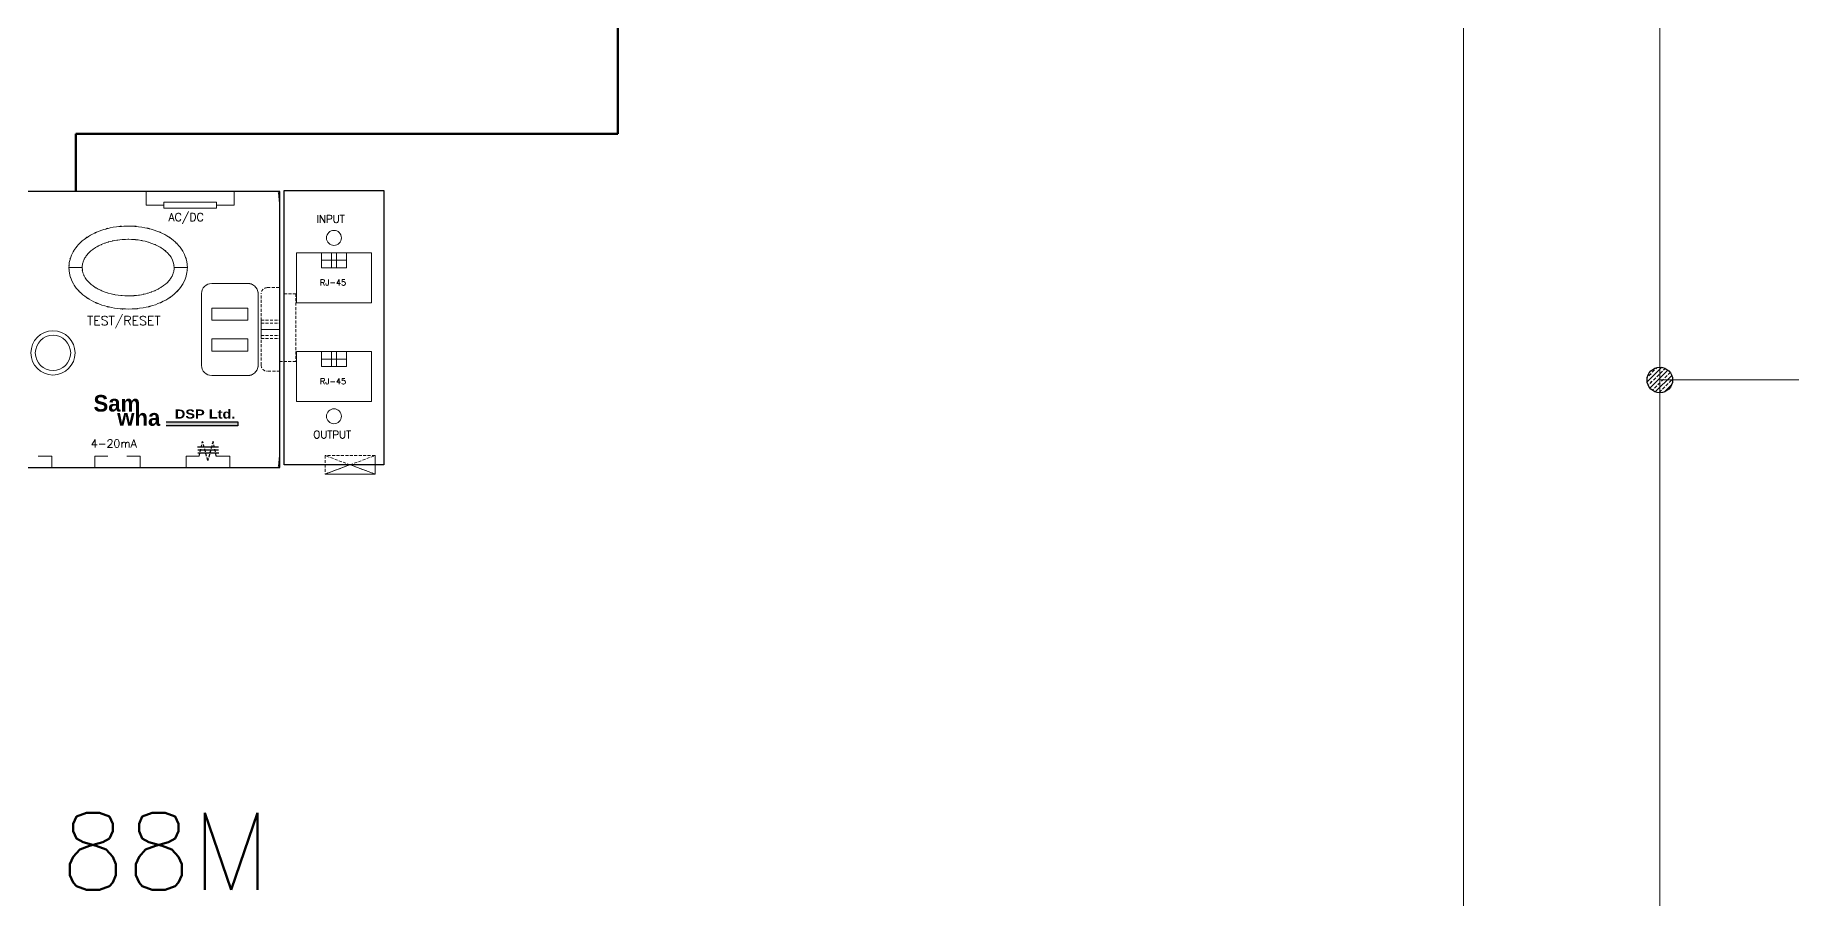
# Model space of a CAD drawing. Header units: millimetres. Extents: x 107 to 2900, y 85 to 3996.
# Drawn here: x 234.8 to 383.1, y 2182.7 to 2255.6 of the extents above; entities that cross this region are included whole.
import ezdxf

# ---------------------------------------------------------------- set-up
doc = ezdxf.new("R2010")
doc.units = ezdxf.units.MM
doc.linetypes.add('DASHED2', pattern=[0.375, 0.25, -0.125])
doc.layers.add('70', color=7, linetype='Continuous')
doc.styles.add('SIMPLEX', font='SIMPLEX')
doc.styles.get("Standard").update_dxf_attribs({"font": 'BareunDotumPro1.ttf'})
doc.styles.add('STYLE2', font='romant.shx')

msp = doc.modelspace()

# ---------------------------------------------------------------- hatches: boundary and pattern name
msp.add_hatch(color=5).paths.add_polyline_path([(245.817, 2222.644), (245.817, 2222.989), (251.885, 2222.989), (251.885, 2222.644)])
at = {"layer": '70'}
h = msp.add_hatch(dxfattribs=at)
h.set_pattern_fill('ANSI33', color=256, scale=2.16, style=0)
h.set_pattern_definition([(45, (2112.4551, 1637.99854), (-0.38183766, 0.38183766), []), (45, (2112.83696, 1637.99854), (-0.38183766, 0.38183766), [0.27, -0.135])])
h.paths.add_polyline_path([(371.91, 2227.6, 0.4142136), (370.83, 2226.52, 0.4142136), (371.91, 2225.44)])
h.paths.add_polyline_path([(371.91, 2227.6), (371.91, 2226.52), (372.99, 2226.52, 0.4142136)])
h.paths.add_polyline_path([(372.99, 2226.52), (371.91, 2226.52), (371.91, 2225.44, 0.4142136)])

# ---------------------------------------------------------------- linework, layer by layer
at = {"color": 7, "lineweight": 30}
for p, q in [((255.421, 2242.423), (176.086, 2242.423)), ((255.421, 2219.137), (255.421, 2242.423)), ((176.086, 2219.137), (255.421, 2219.137))]:
    msp.add_line(p, q, dxfattribs=at)
at = {"color": 7, "lineweight": 15}
for p, q in [((237.621, 2236.004), (238.741, 2236.004)), ((247.622, 2236.004), (246.502, 2236.004))]:
    msp.add_line(p, q, dxfattribs=at)
at = {"color": 7, "lineweight": 0}
for p, q in [((248.814, 2227.755), (248.814, 2233.805)), ((249.673, 2234.663), (252.736, 2234.663)), ((253.595, 2233.805), (253.595, 2227.755)), ((249.673, 2232.59), (252.736, 2232.59)), ((249.673, 2231.553), (252.736, 2231.553)), ((249.673, 2229.998), (252.736, 2229.998)), ((249.673, 2228.961), (252.736, 2228.961)), ((252.736, 2226.897), (249.673, 2226.897))]:
    msp.add_line(p, q, dxfattribs=at)
at = {"color": 5}
for p, q in [((245.817, 2222.989), (251.885, 2222.989)), ((251.885, 2222.989), (251.885, 2222.644)), ((251.885, 2222.644), (245.817, 2222.644))]:
    msp.add_line(p, q, dxfattribs=at)
at = {"color": 7, "linetype": 'DASHED2'}
for p, q in [((248.629, 2220.084), (248.906, 2221.338)), ((249.346, 2219.738), (248.906, 2221.338)), ((249.787, 2221.338), (249.346, 2219.738)), ((250.063, 2220.084), (249.787, 2221.338))]:
    msp.add_line(p, q, dxfattribs=at)
at = {"color": 7}
for p, q in [((249.363, 2220.846), (248.483, 2220.846)), ((249.371, 2220.595), (248.49, 2220.595)), ((249.396, 2220.345), (248.515, 2220.345)), ((250.244, 2220.846), (249.363, 2220.846)), ((250.252, 2220.595), (249.371, 2220.595)), ((250.277, 2220.345), (249.396, 2220.345))]:
    msp.add_line(p, q, dxfattribs=at)
at = {"color": 7, "lineweight": 15}
for centre, radius in [((236.277, 2228.8), 1.866), ((236.278, 2228.8), 1.492)]:
    msp.add_circle(centre, radius, dxfattribs=at)
for points, knots in [([(255.302, 2242.423), (255.302, 2242.42), (255.3, 2242.418), (255.297, 2242.418), (255.295, 2242.418), (255.293, 2242.42), (255.293, 2242.423), (255.293, 2242.425), (255.295, 2242.428), (255.297, 2242.428), (255.3, 2242.428), (255.302, 2242.425), (255.302, 2242.423)], [0, 0, 0, 0, 1, 1, 1, 2, 2, 2, 3, 3, 3, 4, 4, 4, 4]), ([(237.621, 2236.004), (237.658, 2236.641), (237.589, 2235.794), (237.655, 2236.428), (237.902, 2237.389), (237.53, 2236.121), (237.841, 2237.062), (238.351, 2238.011), (237.631, 2236.77), (238.202, 2237.682), (238.983, 2238.563), (237.907, 2237.422), (238.74, 2238.253), (239.784, 2239.02), (238.365, 2238.036), (239.45, 2238.745), (240.746, 2239.364), (238.998, 2238.581), (240.324, 2239.137), (241.868, 2239.573), (239.796, 2239.038), (241.359, 2239.404), (243.157, 2239.607), (240.754, 2239.391), (242.56, 2239.512), (244.39, 2239.418), (241.955, 2239.6), (243.778, 2239.422), (245.366, 2239.075), (243.261, 2239.585), (244.831, 2239.167), (246.18, 2238.626), (244.401, 2239.39), (245.721, 2238.785), (246.831, 2238.086), (245.378, 2239.057), (246.448, 2238.3), (247.305, 2237.476), (246.197, 2238.607), (247.002, 2237.734), (247.596, 2236.826), (246.845, 2238.061), (247.377, 2237.116), (247.708, 2236.18), (247.31, 2237.441), (247.577, 2236.485), (247.662, 2235.765), (247.573, 2236.728), (247.622, 2236.004)], [0, 0, 0, 0, 1, 1, 1, 2, 2, 2, 3, 3, 3, 4, 4, 4, 5, 5, 5, 6, 6, 6, 7, 7, 7, 8, 8, 8, 9, 9, 9, 10, 10, 10, 11, 11, 11, 12, 12, 12, 13, 13, 13, 14, 14, 14, 15, 15, 15, 16, 16, 16, 16]), ([(238.741, 2236.004), (238.748, 2236.229), (238.734, 2235.93), (238.748, 2236.154), (238.781, 2236.394), (238.732, 2236.075), (238.773, 2236.314), (238.836, 2236.567), (238.746, 2236.231), (238.817, 2236.482), (238.914, 2236.741), (238.78, 2236.398), (238.885, 2236.654), (239.014, 2236.912), (238.836, 2236.57), (238.973, 2236.825), (239.135, 2237.078), (238.914, 2236.743), (239.084, 2236.992), (239.279, 2237.241), (239.015, 2236.913), (239.216, 2237.156), (239.444, 2237.397), (239.136, 2237.08), (239.369, 2237.314), (239.631, 2237.546), (239.279, 2237.241), (239.546, 2237.467), (239.842, 2237.689), (239.445, 2237.397), (239.744, 2237.613), (240.077, 2237.825), (239.631, 2237.547), (239.967, 2237.751), (240.34, 2237.953), (239.84, 2237.69), (240.217, 2237.883), (240.63, 2238.07), (240.077, 2237.826), (240.494, 2238.005), (240.946, 2238.173), (240.341, 2237.954), (240.796, 2238.115), (241.295, 2238.264), (240.628, 2238.071), (241.13, 2238.211), (241.685, 2238.338), (240.943, 2238.176), (241.502, 2238.292), (242.125, 2238.391), (241.292, 2238.267), (241.918, 2238.354), (242.619, 2238.413), (241.683, 2238.343), (242.385, 2238.388), (243.163, 2238.394), (242.127, 2238.399), (242.904, 2238.387), (243.756, 2238.321), (242.621, 2238.423), (243.471, 2238.335), (244.363, 2238.179), (243.177, 2238.404), (244.064, 2238.223), (244.923, 2237.977), (243.784, 2238.323), (244.633, 2238.05), (245.4, 2237.727), (244.386, 2238.175), (245.141, 2237.825), (245.807, 2237.434), (244.929, 2237.973), (245.58, 2237.556), (246.145, 2237.095), (245.406, 2237.727), (245.949, 2237.24), (246.404, 2236.699), (245.819, 2237.438), (246.242, 2236.871), (246.556, 2236.248), (246.168, 2237.093), (246.435, 2236.448), (246.562, 2235.786), (246.43, 2236.674), (246.502, 2236.004)], [0, 0, 0, 0, 1, 1, 1, 2, 2, 2, 3, 3, 3, 4, 4, 4, 5, 5, 5, 6, 6, 6, 7, 7, 7, 8, 8, 8, 9, 9, 9, 10, 10, 10, 11, 11, 11, 12, 12, 12, 13, 13, 13, 14, 14, 14, 15, 15, 15, 16, 16, 16, 17, 17, 17, 18, 18, 18, 19, 19, 19, 20, 20, 20, 21, 21, 21, 22, 22, 22, 23, 23, 23, 24, 24, 24, 25, 25, 25, 26, 26, 26, 27, 27, 27, 28, 28, 28, 28]), ([(247.622, 2236.004), (247.584, 2235.368), (247.654, 2236.215), (247.588, 2235.58), (247.34, 2234.62), (247.712, 2235.888), (247.401, 2234.947), (246.891, 2233.998), (247.613, 2235.239), (247.041, 2234.326), (246.26, 2233.446), (247.336, 2234.587), (246.502, 2233.756), (245.458, 2232.988), (246.878, 2233.973), (245.793, 2233.263), (244.497, 2232.645), (246.244, 2233.427), (244.919, 2232.872), (243.375, 2232.435), (245.446, 2232.971), (243.883, 2232.605), (242.085, 2232.402), (244.488, 2232.618), (242.682, 2232.497), (240.852, 2232.591), (243.287, 2232.409), (241.464, 2232.587), (239.876, 2232.934), (241.982, 2232.424), (240.412, 2232.843), (239.062, 2233.383), (240.842, 2232.619), (239.522, 2233.224), (238.412, 2233.923), (239.865, 2232.952), (238.795, 2233.71), (237.937, 2234.533), (239.046, 2233.402), (238.24, 2234.275), (237.647, 2235.183), (238.397, 2233.948), (237.865, 2234.893), (237.534, 2235.829), (237.933, 2234.568), (237.665, 2235.524), (237.58, 2236.243), (237.669, 2235.281), (237.621, 2236.004)], [0, 0, 0, 0, 1, 1, 1, 2, 2, 2, 3, 3, 3, 4, 4, 4, 5, 5, 5, 6, 6, 6, 7, 7, 7, 8, 8, 8, 9, 9, 9, 10, 10, 10, 11, 11, 11, 12, 12, 12, 13, 13, 13, 14, 14, 14, 15, 15, 15, 16, 16, 16, 16]), ([(246.502, 2236.004), (246.494, 2235.78), (246.509, 2236.079), (246.495, 2235.855), (246.461, 2235.614), (246.511, 2235.934), (246.47, 2235.695), (246.406, 2235.442), (246.496, 2235.778), (246.425, 2235.527), (246.329, 2235.268), (246.462, 2235.611), (246.358, 2235.355), (246.229, 2235.097), (246.406, 2235.439), (246.27, 2235.184), (246.107, 2234.93), (246.328, 2235.266), (246.159, 2235.017), (245.964, 2234.769), (246.228, 2235.096), (246.027, 2234.853), (245.799, 2234.613), (246.107, 2234.93), (245.873, 2234.695), (245.611, 2234.463), (245.963, 2234.768), (245.697, 2234.542), (245.401, 2234.32), (245.799, 2234.612), (245.498, 2234.396), (245.167, 2234.185), (245.612, 2234.462), (245.275, 2234.257), (244.903, 2234.057), (245.402, 2234.319), (245.026, 2234.126), (244.613, 2233.939), (245.167, 2234.183), (244.749, 2234.004), (244.297, 2233.835), (244.902, 2234.055), (244.446, 2233.895), (243.948, 2233.745), (244.614, 2233.938), (244.113, 2233.797), (243.557, 2233.671), (244.3, 2233.833), (243.742, 2233.717), (243.117, 2233.618), (243.951, 2233.742), (243.325, 2233.656), (242.624, 2233.596), (243.559, 2233.665), (242.857, 2233.621), (242.079, 2233.614), (243.117, 2233.611), (242.338, 2233.622), (241.487, 2233.688), (242.621, 2233.586), (241.771, 2233.674), (240.879, 2233.829), (242.066, 2233.604), (241.179, 2233.786), (240.321, 2234.032), (241.459, 2233.685), (240.609, 2233.959), (239.842, 2234.282), (240.858, 2233.833), (240.102, 2234.183), (239.435, 2234.574), (240.313, 2234.035), (239.663, 2234.453), (239.099, 2234.913), (239.837, 2234.281), (239.294, 2234.769), (238.838, 2235.309), (239.424, 2234.571), (239.002, 2235.138), (238.687, 2235.761), (239.075, 2234.916), (238.807, 2235.56), (238.68, 2236.223), (238.813, 2235.335), (238.741, 2236.004)], [0, 0, 0, 0, 1, 1, 1, 2, 2, 2, 3, 3, 3, 4, 4, 4, 5, 5, 5, 6, 6, 6, 7, 7, 7, 8, 8, 8, 9, 9, 9, 10, 10, 10, 11, 11, 11, 12, 12, 12, 13, 13, 13, 14, 14, 14, 15, 15, 15, 16, 16, 16, 17, 17, 17, 18, 18, 18, 19, 19, 19, 20, 20, 20, 21, 21, 21, 22, 22, 22, 23, 23, 23, 24, 24, 24, 25, 25, 25, 26, 26, 26, 27, 27, 27, 28, 28, 28, 28]), ([(255.426, 2221.265), (255.426, 2221.262), (255.424, 2221.26), (255.421, 2221.26), (255.419, 2221.26), (255.416, 2221.262), (255.416, 2221.265), (255.416, 2221.267), (255.419, 2221.269), (255.421, 2221.269), (255.424, 2221.269), (255.426, 2221.267), (255.426, 2221.265)], [0, 0, 0, 0, 1, 1, 1, 2, 2, 2, 3, 3, 3, 4, 4, 4, 4]), ([(255.302, 2219.137), (255.302, 2219.135), (255.3, 2219.133), (255.297, 2219.133), (255.295, 2219.133), (255.293, 2219.135), (255.293, 2219.137), (255.293, 2219.14), (255.295, 2219.142), (255.297, 2219.142), (255.3, 2219.142), (255.302, 2219.14), (255.302, 2219.137)], [0, 0, 0, 0, 1, 1, 1, 2, 2, 2, 3, 3, 3, 4, 4, 4, 4])]:
    msp.add_open_spline(points, degree=3, knots=knots, dxfattribs=at)
for points in [[(255.421, 2241.17), (255.385, 2241.588), (255.343, 2242.006), (255.297, 2242.423)], [(255.297, 2219.137), (255.343, 2219.554), (255.385, 2219.972), (255.421, 2220.391)]]:
    msp.add_open_spline(points, degree=3, dxfattribs=at)
at = {"color": 7, "lineweight": 0}
for points in [[(253.595, 2233.805), (253.549, 2234.205), (253.633, 2233.674), (253.553, 2234.07), (253.385, 2234.437), (253.629, 2233.958), (253.431, 2234.309), (253.158, 2234.606), (253.538, 2234.227), (253.241, 2234.499), (252.89, 2234.697), (253.369, 2234.454), (253.002, 2234.621), (252.606, 2234.701), (253.137, 2234.617), (252.736, 2234.663)], [(252.736, 2226.897), (253.137, 2226.943), (252.606, 2226.859), (253.002, 2226.939), (253.369, 2227.106), (252.89, 2226.863), (253.241, 2227.061), (253.538, 2227.333), (253.158, 2226.954), (253.431, 2227.251), (253.629, 2227.602), (253.385, 2227.124), (253.553, 2227.49), (253.633, 2227.886), (253.549, 2227.355), (253.595, 2227.755)]]:
    msp.add_open_spline(points, degree=3, knots=[0, 0, 0, 0, 1, 1, 1, 2, 2, 2, 3, 3, 3, 4, 4, 4, 5, 5, 5, 5], dxfattribs=at)
for points in [[(249.673, 2234.663), (249.199, 2234.663), (248.814, 2234.278), (248.814, 2233.805)], [(248.814, 2227.755), (248.814, 2227.282), (249.199, 2226.897), (249.673, 2226.897)]]:
    msp.add_open_spline(points, degree=3, dxfattribs=at)
at = {"layer": '70', "lineweight": 15}
for p, q in [((371.91, 2204.02), (371.907, 2452.534)), ((355.33, 2084.614), (355.327, 2430.054)), ((244.147, 2241.266), (244.147, 2242.423)), ((251.564, 2241.266), (251.564, 2242.423)), ((245.64, 2241.266), (244.147, 2241.266)), ((245.64, 2241.511), (250.071, 2241.511)), ((245.64, 2241.005), (245.64, 2241.511)), ((250.071, 2241.005), (245.64, 2241.005)), ((250.071, 2241.005), (250.071, 2241.511)), ((250.071, 2241.266), (251.564, 2241.266)), ((255.782, 2233.795), (255.782, 2228.066)), ((255.782, 2230.299), (255.782, 2231.562)), ((371.91, 2226.624), (371.91, 2169.109)), ((371.91, 2226.52), (415.593, 2226.52)), ((235.036, 2220.084), (236.185, 2220.084)), ((236.185, 2220.084), (236.185, 2219.137)), ((240.905, 2220.084), (239.803, 2220.084)), ((239.803, 2220.084), (239.803, 2219.137)), ((242.499, 2220.084), (243.649, 2220.084)), ((243.649, 2220.084), (243.649, 2219.137)), ((248.629, 2220.084), (247.528, 2220.084)), ((247.528, 2220.084), (247.528, 2219.137)), ((250.063, 2220.084), (251.213, 2220.084)), ((251.213, 2220.084), (251.213, 2219.137))]:
    msp.add_line(p, q, dxfattribs=at)
at = {"layer": '70', "color": 1, "linetype": 'ByBlock', "lineweight": 50}
for p, q in [((283.951, 2259.536), (283.951, 2247.298)), ((238.191, 2247.298), (283.951, 2247.298)), ((238.191, 2247.298), (238.191, 2242.423))]:
    msp.add_line(p, q, dxfattribs=at)
at = {"layer": '70', "lineweight": 30}
for p, q in [((255.782, 2219.347), (255.782, 2242.513)), ((255.782, 2242.513), (264.206, 2242.513)), ((264.206, 2242.513), (264.206, 2219.347)), ((264.206, 2219.347), (255.782, 2219.347))]:
    msp.add_line(p, q, dxfattribs=at)
at = {"layer": '70', "color": 4, "lineweight": 15}
for p, q in [((256.835, 2237.248), (263.153, 2237.248)), ((256.835, 2233.036), (256.835, 2237.248)), ((258.941, 2235.985), (258.941, 2237.248)), ((258.941, 2236.617), (261.047, 2236.617)), ((259.783, 2235.985), (259.783, 2237.248)), ((260.204, 2237.248), (260.204, 2235.985)), ((261.047, 2237.248), (261.047, 2235.985)), ((263.153, 2237.248), (263.153, 2233.036)), ((258.941, 2235.985), (261.047, 2235.985)), ((263.153, 2233.036), (256.835, 2233.036)), ((256.835, 2228.91), (263.153, 2228.91)), ((256.835, 2224.698), (256.835, 2228.91)), ((258.941, 2227.646), (258.941, 2228.91)), ((259.783, 2227.646), (259.783, 2228.91)), ((260.204, 2228.91), (260.204, 2227.646)), ((261.047, 2228.91), (261.047, 2227.646)), ((263.153, 2228.91), (263.153, 2224.698)), ((258.941, 2228.278), (261.047, 2228.278)), ((258.941, 2227.646), (261.047, 2227.646)), ((263.153, 2224.698), (256.835, 2224.698))]:
    msp.add_line(p, q, dxfattribs=at)
at = {"layer": '70', "linetype": 'DASHED2', "lineweight": 15}
for p, q in [((255.421, 2226.897), (255.421, 2234.673)), ((253.847, 2227.779), (253.847, 2233.792)), ((254.365, 2234.31), (255.421, 2234.31)), ((255.782, 2233.795), (256.763, 2233.795)), ((256.763, 2233.795), (256.763, 2228.066)), ((253.847, 2231.563), (255.421, 2231.563)), ((253.847, 2231.563), (253.847, 2230.008)), ((253.847, 2231.304), (255.421, 2231.304)), ((255.421, 2230.785), (253.847, 2230.785)), ((253.847, 2230.785), (255.421, 2230.785)), ((253.847, 2230.267), (255.421, 2230.267)), ((255.421, 2231.563), (255.421, 2230.008)), ((253.847, 2230.008), (255.421, 2230.008)), ((255.421, 2227.26), (254.365, 2227.26)), ((256.763, 2228.066), (255.361, 2228.066))]:
    msp.add_line(p, q, dxfattribs=at)
at = {"layer": '70', "lineweight": 13}
for p, q in [((249.673, 2232.59), (249.673, 2231.553)), ((252.736, 2232.59), (252.736, 2231.553)), ((249.673, 2229.998), (249.673, 2228.961)), ((252.736, 2229.998), (252.736, 2228.961)), ((263.461, 2218.583), (263.461, 2220.139)), ((261.317, 2219.347), (259.249, 2218.583)), ((259.249, 2218.583), (263.461, 2218.583)), ((259.249, 2218.583), (263.461, 2218.583)), ((263.461, 2218.583), (261.392, 2219.347))]:
    msp.add_line(p, q, dxfattribs=at)
at = {"layer": '70', "color": 0, "linetype": 'DASHED2', "lineweight": 13}
for p, q in [((263.461, 2220.139), (259.249, 2220.139)), ((259.249, 2218.583), (263.461, 2220.139)), ((263.461, 2218.583), (259.249, 2220.139)), ((259.249, 2220.139), (259.249, 2218.583))]:
    msp.add_line(p, q, dxfattribs=at)
at = {"layer": '70', "lineweight": 15}
for centre in [(259.994, 2238.512), (259.994, 2223.455)]:
    msp.add_circle(centre, 0.632, dxfattribs=at)
at = {"layer": '70'}
msp.add_circle((371.91, 2226.52), 1.08, dxfattribs=at)
at = {"layer": '70', "linetype": 'DASHED2', "lineweight": 15}
for centre, start, end in [((254.365, 2233.792), 90, 180), ((254.365, 2227.779), 180, 270)]:
    msp.add_arc(centre, 0.518, start, end, dxfattribs=at)

# ---------------------------------------------------------------- texts
at = {"color": 0, "style": 'STYLE2'}
for s, height, p in [('AC/DC', 0.6756, (246.021, 2239.926)), ('INPUT', 0.6261, (258.514, 2239.792)), ('RJ-45', 0.5009, (258.811, 2234.496)), ('TEST/RESET', 0.7706, (239.149, 2231.144)), ('RJ-45', 0.5009, (258.811, 2226.157)), ('4-20mA', 0.6756, (239.471, 2220.822)), ('OUTPUT', 0.6261, (258.249, 2221.595))]:
    msp.add_text(s, height=height, dxfattribs=at).set_placement(p)
at = {"color": 0, "linetype": 'Continuous', "style": 'SIMPLEX'}
msp.add_text('88M', height=6.48, dxfattribs=at).set_placement((236.872, 2183.501))
at = {"color": 20, "insert": (239.694, 2225.252), "char_height": 1.39968, "width": 5.02982, "attachment_point": 1}
msp.add_mtext('{\\fPump Demi Bold LET|b0|i0|c0|p2;Sam}', dxfattribs=at)
at = {"color": 5, "insert": (241.698, 2224.054), "char_height": 1.39968, "width": 5.02982, "attachment_point": 1}
msp.add_mtext('{\\fPump Demi Bold LET|b0|i0|c0|p2;wha}', dxfattribs=at)
at = {"color": 0, "insert": (246.561, 2224.029), "char_height": 0.76772, "width": 13.65968, "attachment_point": 1}
msp.add_mtext('{\\fArial Black|b0|i0|c0|p34;DSP Ltd.}', dxfattribs=at)

doc.saveas('drawing.dxf')
